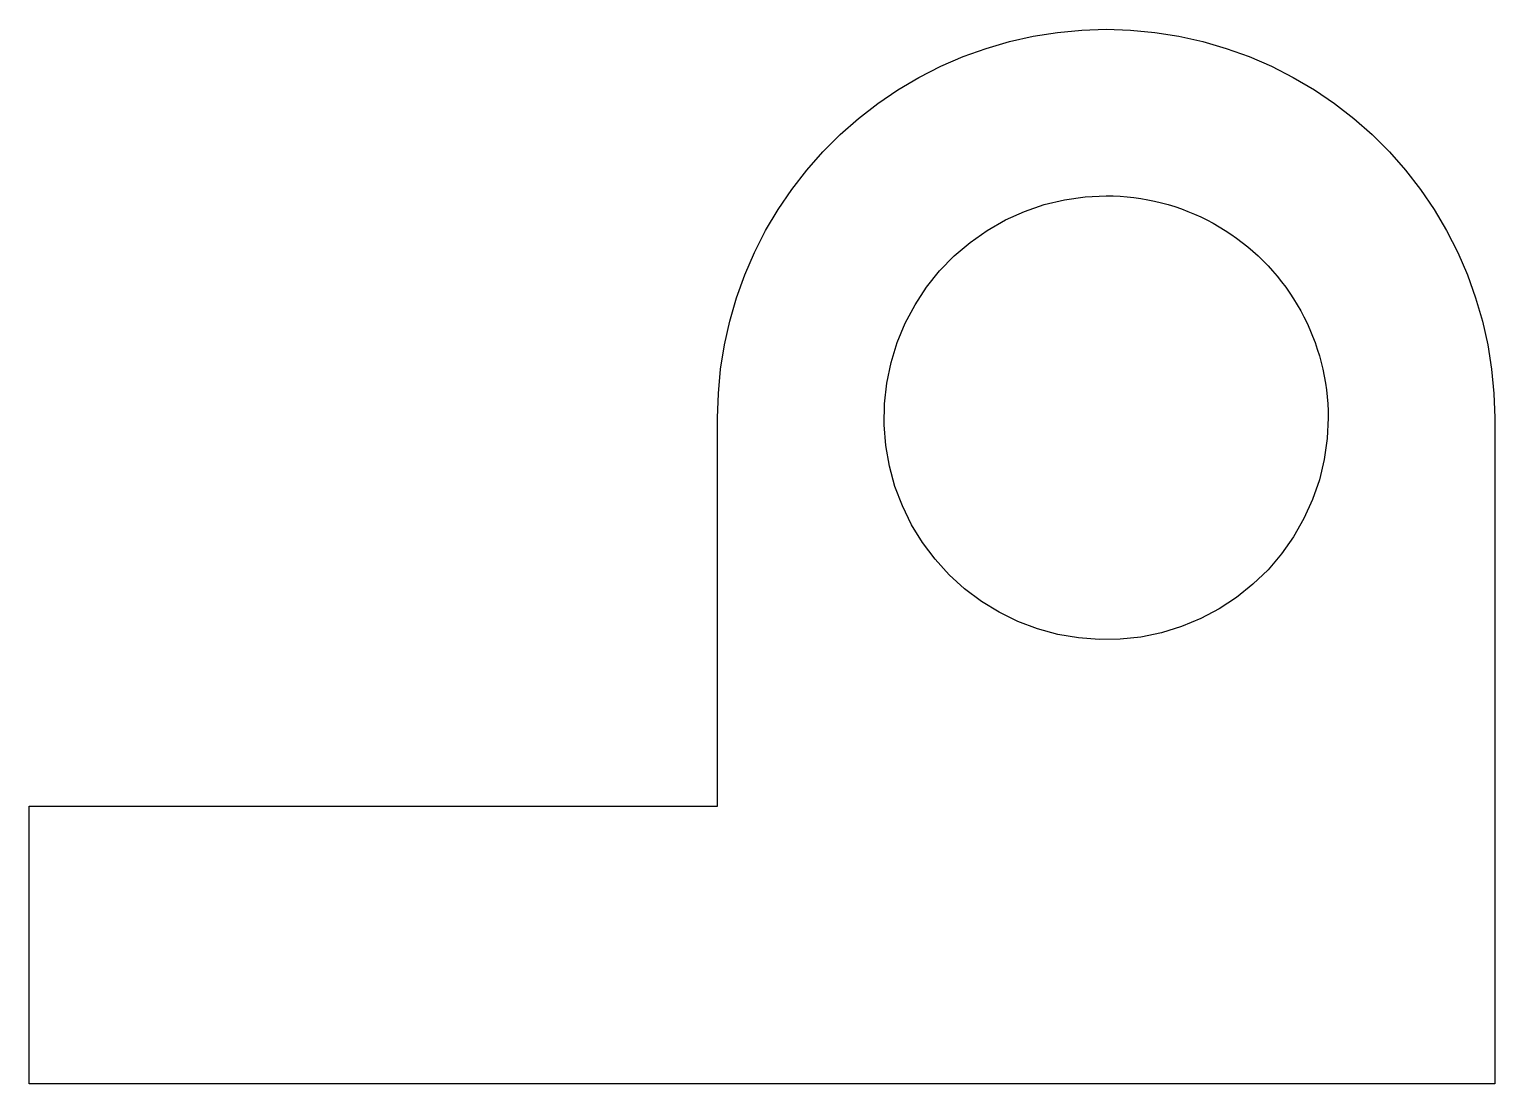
# Model space of a CAD drawing. Header units: metres. Extents: x -25.7 to 0.7, y 0 to 19.
import ezdxf

# ---------------------------------------------------------------- set-up
doc = ezdxf.new("R2010")
doc.units = ezdxf.units.M

msp = doc.modelspace()

# ---------------------------------------------------------------- linework, layer by layer
for points in [[(-13.3, 12), (-13.286, 12.44), (-13.245, 12.877), (-13.176, 13.312), (-13.08, 13.741), (-12.957, 14.163), (-12.808, 14.577), (-12.634, 14.98), (-12.434, 15.372), (-12.21, 15.751), (-11.963, 16.114), (-11.694, 16.462), (-11.403, 16.792), (-11.092, 17.103), (-10.762, 17.394), (-10.414, 17.663), (-10.051, 17.91), (-9.672, 18.134), (-9.28, 18.334), (-8.877, 18.508), (-8.463, 18.657), (-8.041, 18.78), (-7.612, 18.876), (-7.177, 18.945), (-6.74, 18.986), (-6.3, 19), (-5.86, 18.986), (-5.423, 18.945), (-4.988, 18.876), (-4.559, 18.78), (-4.137, 18.657), (-3.723, 18.508), (-3.32, 18.334), (-2.928, 18.134), (-2.549, 17.91), (-2.186, 17.663), (-1.838, 17.394), (-1.508, 17.103), (-1.197, 16.792), (-0.906, 16.462), (-0.637, 16.114), (-0.39, 15.751), (-0.166, 15.372), (0.034, 14.98), (0.208, 14.577), (0.357, 14.163), (0.48, 13.741), (0.576, 13.312), (0.645, 12.877), (0.686, 12.44), (0.7, 12)], [(-2.3, 12), (-2.318, 11.624), (-2.371, 11.25), (-2.459, 10.884), (-2.581, 10.528), (-2.736, 10.184), (-2.923, 9.857), (-3.139, 9.548), (-3.384, 9.262), (-3.655, 9), (-3.949, 8.764), (-4.264, 8.557), (-4.597, 8.381), (-4.945, 8.236), (-5.305, 8.126), (-5.674, 8.049), (-6.049, 8.008), (-6.426, 8.002), (-6.801, 8.032), (-7.173, 8.096), (-7.536, 8.196), (-7.889, 8.329), (-8.227, 8.495), (-8.548, 8.692), (-8.85, 8.918), (-9.128, 9.172), (-9.382, 9.45), (-9.608, 9.752), (-9.805, 10.073), (-9.971, 10.411), (-10.104, 10.764), (-10.204, 11.127), (-10.268, 11.499), (-10.298, 11.874), (-10.292, 12.251), (-10.251, 12.626), (-10.174, 12.995), (-10.064, 13.355), (-9.919, 13.703), (-9.743, 14.036), (-9.536, 14.351), (-9.3, 14.645), (-9.038, 14.916), (-8.752, 15.161), (-8.443, 15.377), (-8.116, 15.564), (-7.772, 15.719), (-7.416, 15.841), (-7.05, 15.929), (-6.676, 15.982), (-6.3, 16)], [(-6.3, 16), (-6.174, 15.998), (-6.049, 15.992), (-5.924, 15.982), (-5.799, 15.968), (-5.674, 15.951), (-5.55, 15.929), (-5.427, 15.904), (-5.305, 15.874), (-5.184, 15.841), (-5.064, 15.804), (-4.945, 15.764), (-4.828, 15.719), (-4.711, 15.671), (-4.597, 15.619), (-4.484, 15.564), (-4.373, 15.505), (-4.264, 15.443), (-4.157, 15.377), (-4.052, 15.308), (-3.949, 15.236), (-3.848, 15.161), (-3.75, 15.082), (-3.655, 15), (-3.562, 14.916), (-3.472, 14.828), (-3.384, 14.738), (-3.3, 14.645), (-3.218, 14.55), (-3.139, 14.452), (-3.064, 14.351), (-2.992, 14.248), (-2.923, 14.143), (-2.857, 14.036), (-2.795, 13.927), (-2.736, 13.816), (-2.681, 13.703), (-2.629, 13.589), (-2.581, 13.472), (-2.536, 13.355), (-2.496, 13.236), (-2.459, 13.116), (-2.426, 12.995), (-2.396, 12.873), (-2.371, 12.75), (-2.349, 12.626), (-2.332, 12.501), (-2.318, 12.376), (-2.308, 12.251), (-2.302, 12.126), (-2.3, 12)], [(-13.3, 5), (-13.3, 5.14), (-13.3, 5.28), (-13.3, 5.42), (-13.3, 5.56), (-13.3, 5.7), (-13.3, 5.84), (-13.3, 5.98), (-13.3, 6.12), (-13.3, 6.26), (-13.3, 6.4), (-13.3, 6.54), (-13.3, 6.68), (-13.3, 6.82), (-13.3, 6.96), (-13.3, 7.1), (-13.3, 7.24), (-13.3, 7.38), (-13.3, 7.52), (-13.3, 7.66), (-13.3, 7.8), (-13.3, 7.94), (-13.3, 8.08), (-13.3, 8.22), (-13.3, 8.36), (-13.3, 8.5), (-13.3, 8.64), (-13.3, 8.78), (-13.3, 8.92), (-13.3, 9.06), (-13.3, 9.2), (-13.3, 9.34), (-13.3, 9.48), (-13.3, 9.62), (-13.3, 9.76), (-13.3, 9.9), (-13.3, 10.04), (-13.3, 10.18), (-13.3, 10.32), (-13.3, 10.46), (-13.3, 10.6), (-13.3, 10.74), (-13.3, 10.88), (-13.3, 11.02), (-13.3, 11.16), (-13.3, 11.3), (-13.3, 11.44), (-13.3, 11.58), (-13.3, 11.72), (-13.3, 11.86), (-13.3, 12)], [(-13.3, 5), (-13.3, 5.14), (-13.3, 5.28), (-13.3, 5.42), (-13.3, 5.56), (-13.3, 5.7), (-13.3, 5.84), (-13.3, 5.98), (-13.3, 6.12), (-13.3, 6.26), (-13.3, 6.4), (-13.3, 6.54), (-13.3, 6.68), (-13.3, 6.82), (-13.3, 6.96), (-13.3, 7.1), (-13.3, 7.24), (-13.3, 7.38), (-13.3, 7.52), (-13.3, 7.66), (-13.3, 7.8), (-13.3, 7.94), (-13.3, 8.08), (-13.3, 8.22), (-13.3, 8.36), (-13.3, 8.5), (-13.3, 8.64), (-13.3, 8.78), (-13.3, 8.92), (-13.3, 9.06), (-13.3, 9.2), (-13.3, 9.34), (-13.3, 9.48), (-13.3, 9.62), (-13.3, 9.76), (-13.3, 9.9), (-13.3, 10.04), (-13.3, 10.18), (-13.3, 10.32), (-13.3, 10.46), (-13.3, 10.6), (-13.3, 10.74), (-13.3, 10.88), (-13.3, 11.02), (-13.3, 11.16), (-13.3, 11.3), (-13.3, 11.44), (-13.3, 11.58), (-13.3, 11.72), (-13.3, 11.86), (-13.3, 12)], [(0.7, 12), (0.7, 11.76), (0.7, 11.52), (0.7, 11.28), (0.7, 11.04), (0.7, 10.8), (0.7, 10.56), (0.7, 10.32), (0.7, 10.08), (0.7, 9.84), (0.7, 9.6), (0.7, 9.36), (0.7, 9.12), (0.7, 8.88), (0.7, 8.64), (0.7, 8.4), (0.7, 8.16), (0.7, 7.92), (0.7, 7.68), (0.7, 7.44), (0.7, 7.2), (0.7, 6.96), (0.7, 6.72), (0.7, 6.48), (0.7, 6.24), (0.7, 6), (0.7, 5.76), (0.7, 5.52), (0.7, 5.28), (0.7, 5.04), (0.7, 4.8), (0.7, 4.56), (0.7, 4.32), (0.7, 4.08), (0.7, 3.84), (0.7, 3.6), (0.7, 3.36), (0.7, 3.12), (0.7, 2.88), (0.7, 2.64), (0.7, 2.4), (0.7, 2.16), (0.7, 1.92), (0.7, 1.68), (0.7, 1.44), (0.7, 1.2), (0.7, 0.96), (0.7, 0.72), (0.7, 0.48), (0.7, 0.24), (0.7, 0)], [(-25.7, 0), (-25.7, 0.1), (-25.7, 0.2), (-25.7, 0.3), (-25.7, 0.4), (-25.7, 0.5), (-25.7, 0.6), (-25.7, 0.7), (-25.7, 0.8), (-25.7, 0.9), (-25.7, 1), (-25.7, 1.1), (-25.7, 1.2), (-25.7, 1.3), (-25.7, 1.4), (-25.7, 1.5), (-25.7, 1.6), (-25.7, 1.7), (-25.7, 1.8), (-25.7, 1.9), (-25.7, 2), (-25.7, 2.1), (-25.7, 2.2), (-25.7, 2.3), (-25.7, 2.4), (-25.7, 2.5), (-25.7, 2.6), (-25.7, 2.7), (-25.7, 2.8), (-25.7, 2.9), (-25.7, 3), (-25.7, 3.1), (-25.7, 3.2), (-25.7, 3.3), (-25.7, 3.4), (-25.7, 3.5), (-25.7, 3.6), (-25.7, 3.7), (-25.7, 3.8), (-25.7, 3.9), (-25.7, 4), (-25.7, 4.1), (-25.7, 4.2), (-25.7, 4.3), (-25.7, 4.4), (-25.7, 4.5), (-25.7, 4.6), (-25.7, 4.7), (-25.7, 4.8), (-25.7, 4.9), (-25.7, 5)], [(-25.7, 5), (-25.452, 5), (-25.204, 5), (-24.956, 5), (-24.708, 5), (-24.46, 5), (-24.212, 5), (-23.964, 5), (-23.716, 5), (-23.468, 5), (-23.22, 5), (-22.972, 5), (-22.724, 5), (-22.476, 5), (-22.228, 5), (-21.98, 5), (-21.732, 5), (-21.484, 5), (-21.236, 5), (-20.988, 5), (-20.74, 5), (-20.492, 5), (-20.244, 5), (-19.996, 5), (-19.748, 5), (-19.5, 5), (-19.252, 5), (-19.004, 5), (-18.756, 5), (-18.508, 5), (-18.26, 5), (-18.012, 5), (-17.764, 5), (-17.516, 5), (-17.268, 5), (-17.02, 5), (-16.772, 5), (-16.524, 5), (-16.276, 5), (-16.028, 5), (-15.78, 5), (-15.532, 5), (-15.284, 5), (-15.036, 5), (-14.788, 5), (-14.54, 5), (-14.292, 5), (-14.044, 5), (-13.796, 5), (-13.548, 5), (-13.3, 5)], [(-20, 5), (-19.866, 5), (-19.732, 5), (-19.598, 5), (-19.464, 5), (-19.33, 5), (-19.196, 5), (-19.062, 5), (-18.928, 5), (-18.794, 5), (-18.66, 5), (-18.526, 5), (-18.392, 5), (-18.258, 5), (-18.124, 5), (-17.99, 5), (-17.856, 5), (-17.722, 5), (-17.588, 5), (-17.454, 5), (-17.32, 5), (-17.186, 5), (-17.052, 5), (-16.918, 5), (-16.784, 5), (-16.65, 5), (-16.516, 5), (-16.382, 5), (-16.248, 5), (-16.114, 5), (-15.98, 5), (-15.846, 5), (-15.712, 5), (-15.578, 5), (-15.444, 5), (-15.31, 5), (-15.176, 5), (-15.042, 5), (-14.908, 5), (-14.774, 5), (-14.64, 5), (-14.506, 5), (-14.372, 5), (-14.238, 5), (-14.104, 5), (-13.97, 5), (-13.836, 5), (-13.702, 5), (-13.568, 5), (-13.434, 5), (-13.3, 5)], [(0.7, 0), (0.172, 0), (-0.356, 0), (-0.884, 0), (-1.412, 0), (-1.94, 0), (-2.468, 0), (-2.996, 0), (-3.524, 0), (-4.052, 0), (-4.58, 0), (-5.108, 0), (-5.636, 0), (-6.164, 0), (-6.692, 0), (-7.22, 0), (-7.748, 0), (-8.276, 0), (-8.804, 0), (-9.332, 0), (-9.86, 0), (-10.388, 0), (-10.916, 0), (-11.444, 0), (-11.972, 0), (-12.5, 0), (-13.028, 0), (-13.556, 0), (-14.084, 0), (-14.612, 0), (-15.14, 0), (-15.668, 0), (-16.196, 0), (-16.724, 0), (-17.252, 0), (-17.78, 0), (-18.308, 0), (-18.836, 0), (-19.364, 0), (-19.892, 0), (-20.42, 0), (-20.948, 0), (-21.476, 0), (-22.004, 0), (-22.532, 0), (-23.06, 0), (-23.588, 0), (-24.116, 0), (-24.644, 0), (-25.172, 0), (-25.7, 0)]]:
    msp.add_lwpolyline(points)

doc.saveas('drawing.dxf')
